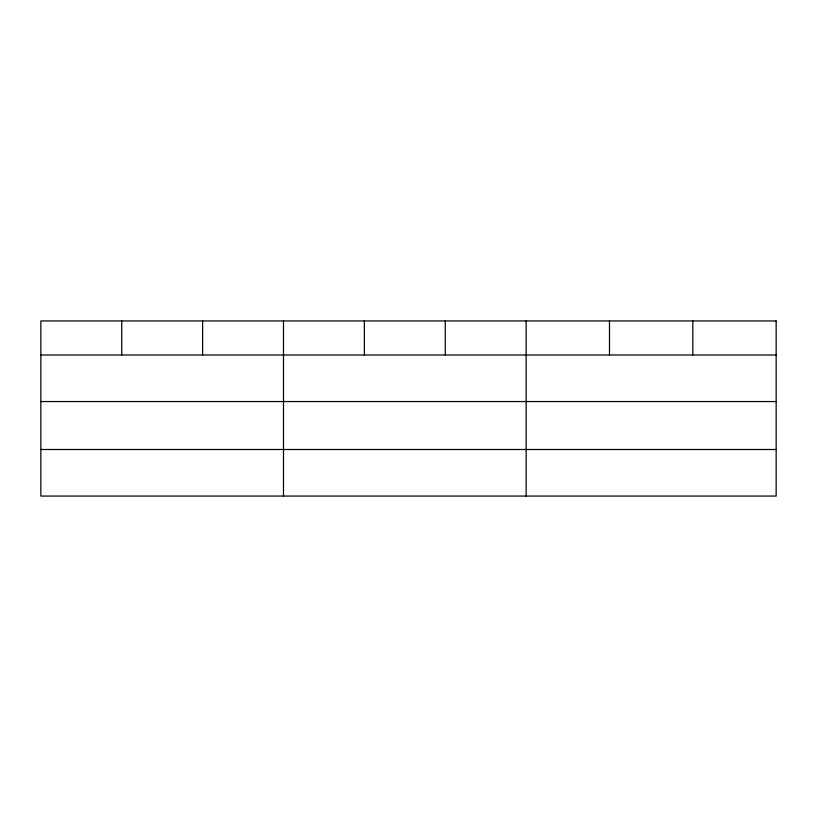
<?xml version="1.0" encoding="UTF-8"?>
<svg xmlns="http://www.w3.org/2000/svg" width="817" height="817" viewBox="0 0 817 817"><rect width="100%" height="100%" fill="white"/><g stroke="black" fill="none" stroke-linecap="round" stroke-linejoin="round"><path stroke-width="1.23" d="M40.85 354.987L776.15 354.987M40.85 401.545L776.15 401.545M40.85 449.503L776.15 449.503M692.816 320.938L692.816 354.987M609.482 320.938L609.482 354.987M526.148 320.938L526.148 496.062M445.265 320.938L445.265 354.987M364.382 320.938L364.382 354.987M283.499 320.938L283.499 496.062M202.616 320.938L202.616 354.987M121.733 320.938L121.733 354.987M776.15 320.938L40.85 320.938L40.85 496.062L776.15 496.062L776.15 320.938"/></g></svg>
